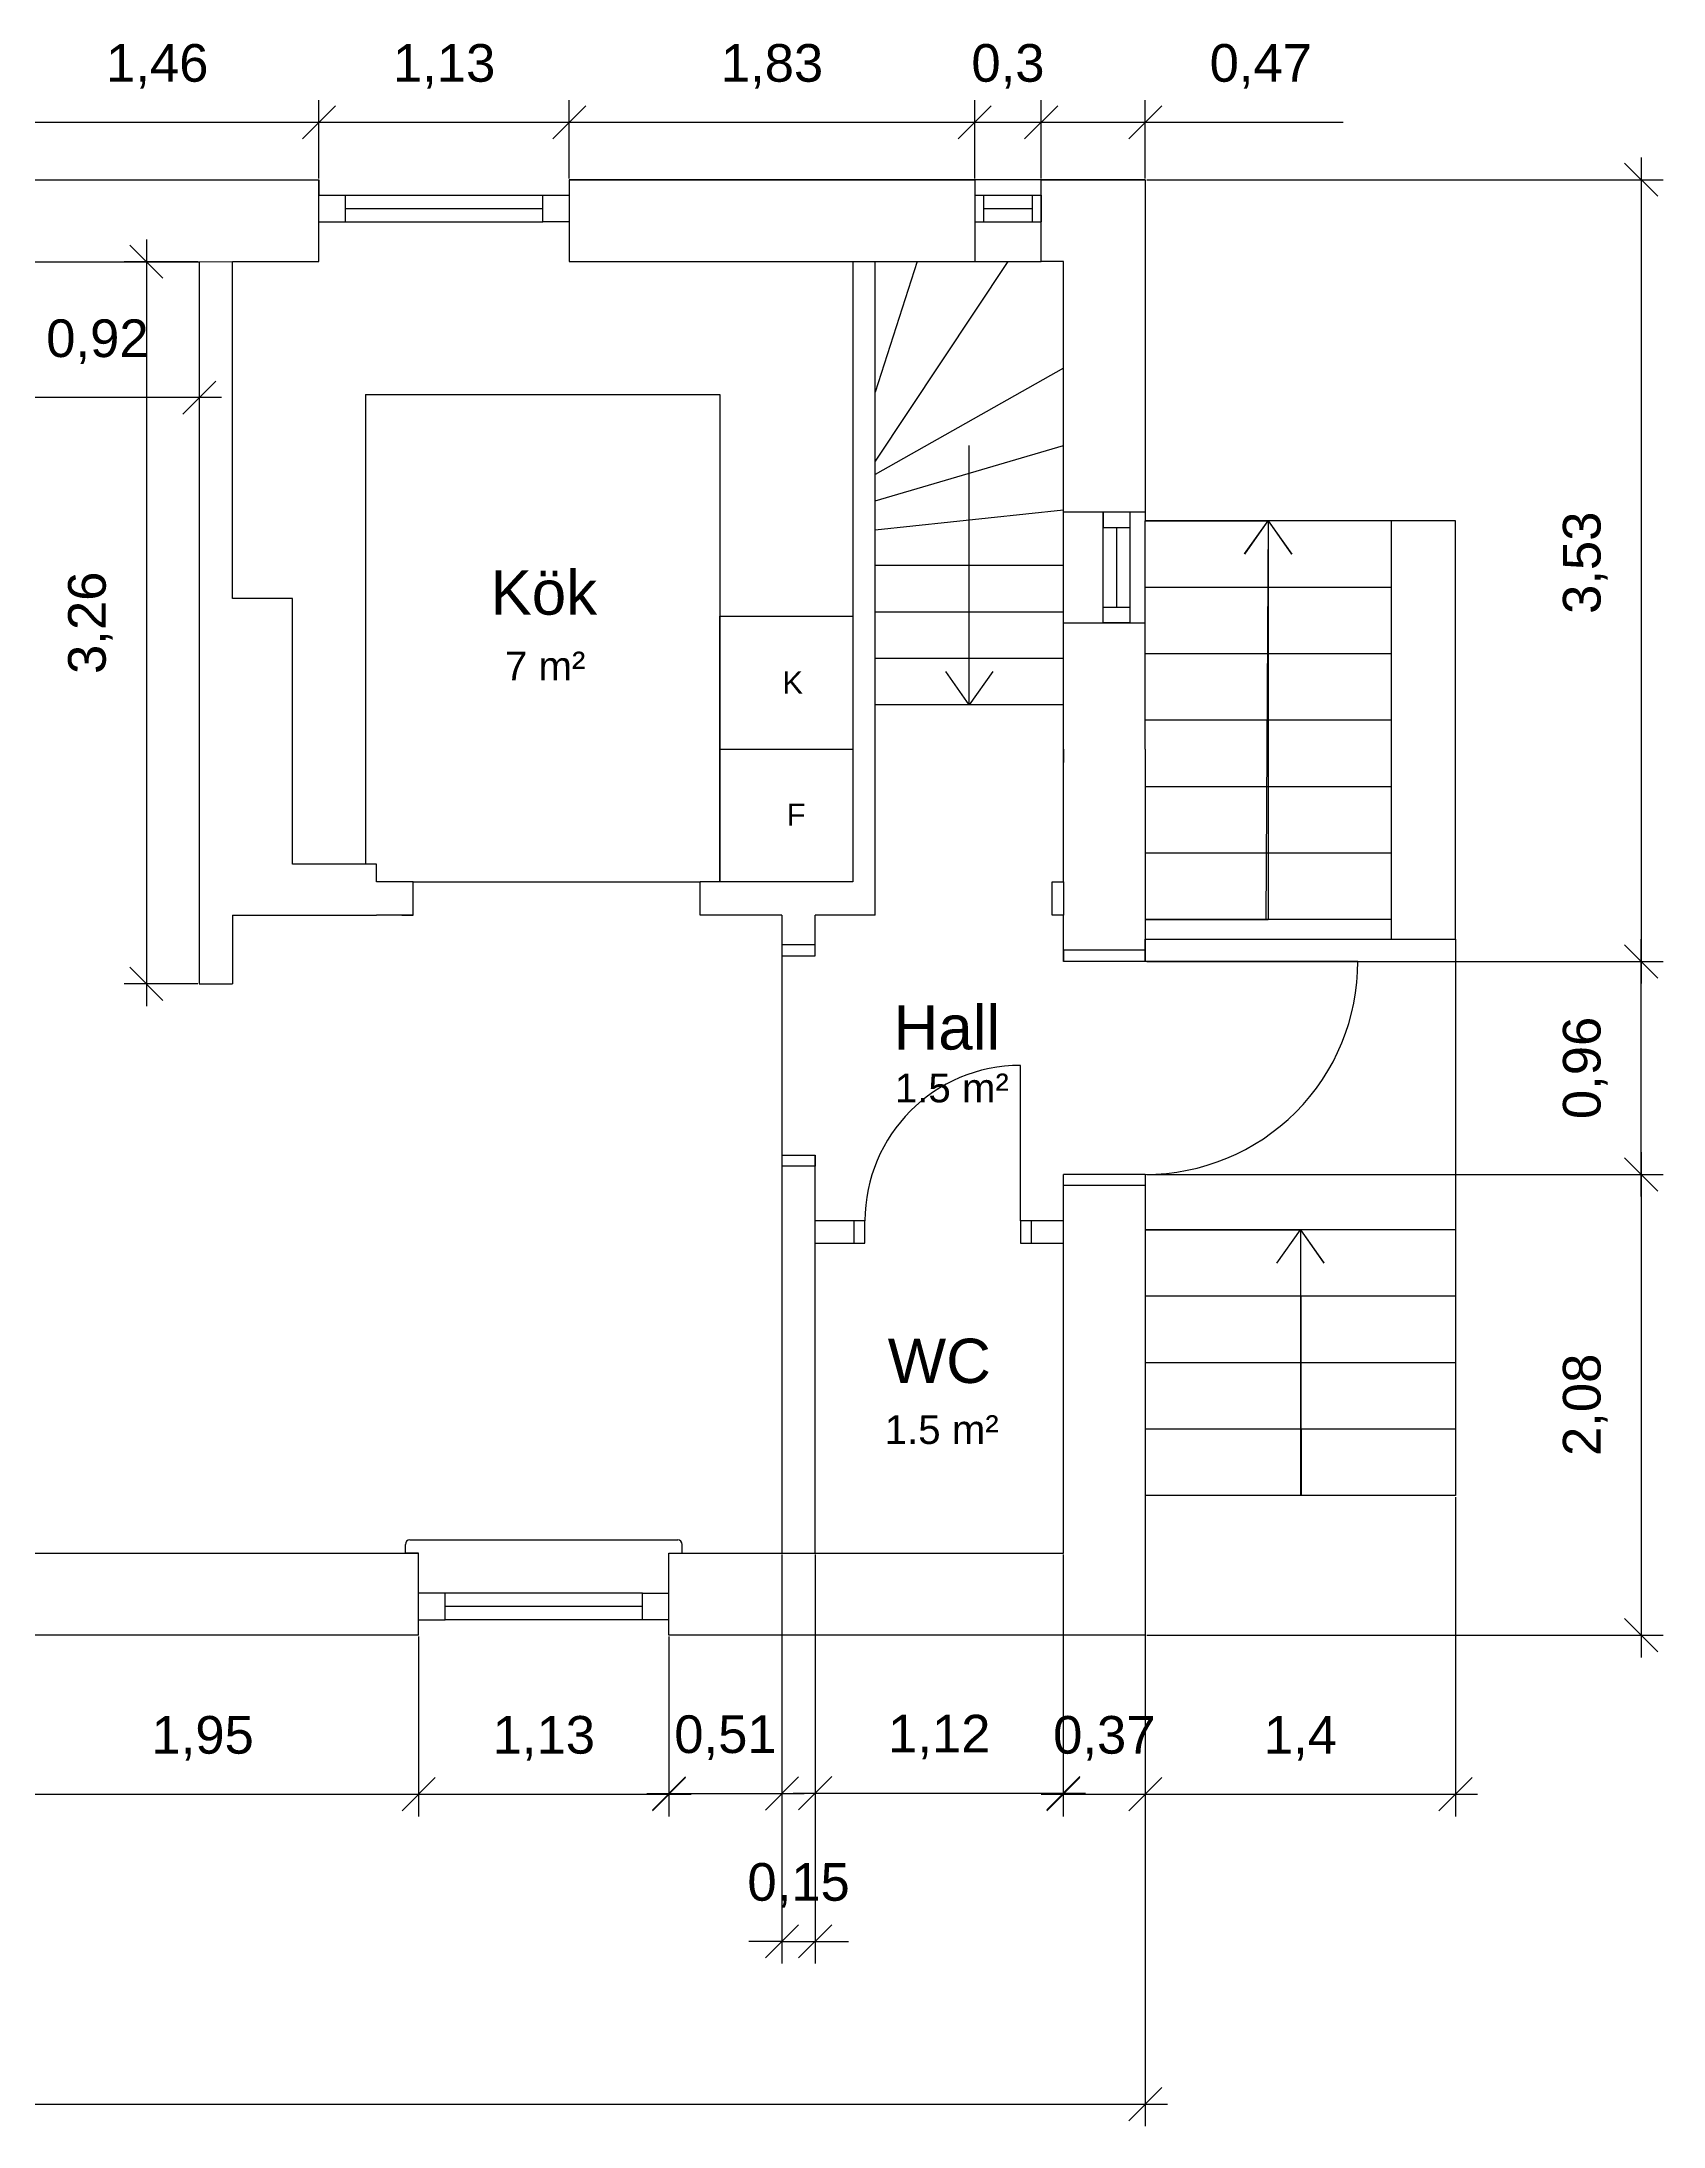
# Model space of a CAD drawing. Header units: millimetres. Extents: x -50011 to 90899, y -58634 to 31880.
# Drawn here: x 83579 to 90899, y 13750 to 23160 of the extents above; entities that cross this region are included whole.
import ezdxf

# ---------------------------------------------------------------- set-up
doc = ezdxf.new("R2010")
doc.units = ezdxf.units.MM
doc.layers.get('0').update_dxf_attribs({"color": 1})
for name, color, linetype in [('Grundritningar', 1, 'Continuous'), ('Mått', 4, 'Continuous'), ('Rumsangivelser', 7, 'Continuous'), ('Rumsavdelare', 3, 'FENCELINE1')]:
    doc.layers.add(name, color=color, linetype=linetype)
doc.styles.get("Standard").update_dxf_attribs({"font": 'Arial.ttf', "height": 170})
doc.linetypes.add('FENCELINE1', pattern='A,6.35,-2.54,[133,ltypeshp.shx,S=2.54,R=0,X=-2.54,Y=0],-2.54,25.4', length=36.83)
doc.dimstyles.new('Egen dimension', dxfattribs={"dimscale": 10, "dimtxt": 2.5, "dimasz": 15, "dimexe": 10, "dimexo": 0.625, "dimgap": 15, "dimtad": 1, "dimlfac": 0.001, "dimtxsty": 'Standard', "dimblk": 'OBLIQUE', "dimblk1": 'OBLIQUE', "dimblk2": 'OBLIQUE', "dimcen": 20, "dimdle": 10, "dimadec": 0, "dimazin": 0, "dimtfac": 1, "dimtmove": 0, "dimatfit": 3, "dimldrblk": 'OPEN90', "dimfxl": 1, "dimarcsym": 0})
doc.dimstyles.new('ISO-25', dxfattribs={"dimscale": 10, "dimtxt": 2.5, "dimasz": 15, "dimexe": 10, "dimexo": 0.625, "dimgap": 15, "dimtad": 1, "dimlfac": 0.001, "dimtxsty": 'Standard', "dimblk": 'OBLIQUE', "dimblk1": 'OBLIQUE', "dimblk2": 'OBLIQUE', "dimcen": 20, "dimdle": 10, "dimadec": 0, "dimazin": 0, "dimtfac": 1, "dimtmove": 0, "dimatfit": 3, "dimldrblk": 'OPEN90', "dimfxl": 1, "dimarcsym": 0})

# ---------------------------------------------------------------- blocks, each defined once
blk = doc.blocks.new('_Oblique')
at = {"color": 0, "linetype": 'ByBlock', "lineweight": -2}
blk.add_line((-0.5, -0.5), (0.5, 0.5), dxfattribs=at)
blk = doc.blocks.new('*D66')
at = {"layer": 'Defpoints', "color": 0, "transparency": 16777216}
for p in [(75280.7, 15967), (88560.7, 15967), (88560.7, 13850.3)]:
    blk.add_point(p, dxfattribs=at)
at = {"layer": 'Mått', "color": 0, "lineweight": -2, "transparency": 16777216}
for p, q in [((75280.7, 15960.7), (75280.7, 13750.3)), ((88560.7, 15960.7), (88560.7, 13750.3)), ((75180.7, 13850.3), (88660.7, 13850.3))]:
    blk.add_line(p, q, dxfattribs=at)
at = {"layer": 'Mått', "color": 0, "lineweight": -2, "transparency": 16777216, "xscale": 150, "yscale": 150, "zscale": 150, "rotation": 180}
blk.add_blockref('_Oblique', (75280.7, 13850.3), dxfattribs=at)
at = {"layer": 'Mått', "color": 0, "lineweight": -2, "transparency": 16777216, "xscale": 150, "yscale": 150, "zscale": 150}
blk.add_blockref('_Oblique', (88560.7, 13850.3), dxfattribs=at)
at = {"layer": 'Mått', "color": 0, "transparency": 16777216, "insert": (81920.7, 14102.7), "char_height": 170, "attachment_point": 5}
blk.add_mtext('13,28', dxfattribs=at)
blk = doc.blocks.new('_Open90')
at = {"color": 0, "linetype": 'ByBlock', "lineweight": -2}
for p, q in [((0, 0), (-1, 0)), ((-0.5, 0.5), (0, 0)), ((0, 0), (-0.5, -0.5))]:
    blk.add_line(p, q, dxfattribs=at)
blk = doc.blocks.new('*D67')
at = {"layer": 'Defpoints', "color": 0, "transparency": 16777216}
for p in [(88560.7, 22537), (88560.7, 19008.5), (90798.9, 19008.5)]:
    blk.add_point(p, dxfattribs=at)
at = {"layer": 'Mått', "color": 0, "lineweight": -2, "transparency": 16777216}
for p, q in [((90798.9, 22637), (90798.9, 18908.5)), ((88567, 22537), (90898.9, 22537)), ((88567, 19008.5), (90898.9, 19008.5))]:
    blk.add_line(p, q, dxfattribs=at)
at = {"layer": 'Mått', "color": 0, "lineweight": -2, "transparency": 16777216, "xscale": 150, "yscale": 150, "zscale": 150}
for p, rotation in [((90798.9, 22537), 90), ((90798.9, 19008.5), 270)]:
    blk.add_blockref('_Oblique', p, dxfattribs=dict(at, rotation=rotation))
at = {"layer": 'Mått', "color": 0, "transparency": 16777216, "insert": (90546.5, 20808), "char_height": 170, "attachment_point": 5, "rotation": 90}
blk.add_mtext('3,53', dxfattribs=at)
blk = doc.blocks.new('*D68')
at = {"layer": 'Defpoints', "color": 0, "transparency": 16777216}
for p in [(88560.7, 18047), (88560.7, 15967), (90798.9, 15967)]:
    blk.add_point(p, dxfattribs=at)
at = {"layer": 'Mått', "color": 0, "lineweight": -2, "transparency": 16777216}
for p, q in [((90798.9, 18147), (90798.9, 15867)), ((88567, 18047), (90898.9, 18047)), ((88567, 15967), (90898.9, 15967))]:
    blk.add_line(p, q, dxfattribs=at)
at = {"layer": 'Mått', "color": 0, "lineweight": -2, "transparency": 16777216, "xscale": 150, "yscale": 150, "zscale": 150}
for p, rotation in [((90798.9, 18047), 90), ((90798.9, 15967), 270)]:
    blk.add_blockref('_Oblique', p, dxfattribs=dict(at, rotation=rotation))
at = {"layer": 'Mått', "color": 0, "transparency": 16777216, "insert": (90546.5, 17007), "char_height": 170, "attachment_point": 5, "rotation": 90}
blk.add_mtext('2,08', dxfattribs=at)
blk = doc.blocks.new('*D71')
at = {"layer": 'Defpoints', "color": 0, "transparency": 16777216}
for p in [(83370.7, 22161.8), (84290.7, 22167), (83370.7, 21553.4)]:
    blk.add_point(p, dxfattribs=at)
at = {"layer": 'Mått', "color": 0, "lineweight": -2, "transparency": 16777216}
for p, q in [((83370.7, 22155.6), (83370.7, 21453.4)), ((84290.7, 22160.7), (84290.7, 21453.4)), ((84390.7, 21553.4), (83270.7, 21553.4))]:
    blk.add_line(p, q, dxfattribs=at)
at = {"layer": 'Mått', "color": 0, "lineweight": -2, "transparency": 16777216, "xscale": 150, "yscale": 150, "zscale": 150, "rotation": 180}
blk.add_blockref('_Oblique', (83370.7, 21553.4), dxfattribs=at)
at = {"layer": 'Mått', "color": 0, "lineweight": -2, "transparency": 16777216, "xscale": 150, "yscale": 150, "zscale": 150}
blk.add_blockref('_Oblique', (84290.7, 21553.4), dxfattribs=at)
at = {"layer": 'Mått', "color": 0, "transparency": 16777216, "insert": (83830.7, 21805.7), "char_height": 170, "attachment_point": 5}
blk.add_mtext('0,92', dxfattribs=at)
blk = doc.blocks.new('*D72')
at = {"layer": 'Defpoints', "color": 0, "transparency": 16777216}
for p in [(84290.7, 22167), (84051.6, 18907), (84290.7, 18907)]:
    blk.add_point(p, dxfattribs=at)
at = {"layer": 'Mått', "color": 0, "lineweight": -2, "transparency": 16777216}
for p, q in [((84051.6, 22267), (84051.6, 18807)), ((84284.5, 22167), (83951.6, 22167)), ((84284.5, 18907), (83951.6, 18907))]:
    blk.add_line(p, q, dxfattribs=at)
at = {"layer": 'Mått', "color": 0, "lineweight": -2, "transparency": 16777216, "xscale": 150, "yscale": 150, "zscale": 150}
for p, rotation in [((84051.6, 22167), 90), ((84051.6, 18907), 270)]:
    blk.add_blockref('_Oblique', p, dxfattribs=dict(at, rotation=rotation))
at = {"layer": 'Mått', "color": 0, "transparency": 16777216, "insert": (83799.2, 20537), "char_height": 170, "attachment_point": 5, "rotation": 90}
blk.add_mtext('3,26', dxfattribs=at)
blk = doc.blocks.new('*D76')
at = {"layer": 'Defpoints', "color": 0, "transparency": 16777216}
for p in [(88560.7, 16597), (89960.7, 16597), (89960.7, 15249.1)]:
    blk.add_point(p, dxfattribs=at)
at = {"layer": 'Mått', "color": 0, "lineweight": -2, "transparency": 16777216}
for p, q in [((88560.7, 16590.7), (88560.7, 15149.1)), ((89960.7, 16590.7), (89960.7, 15149.1)), ((88460.7, 15249.1), (90060.7, 15249.1))]:
    blk.add_line(p, q, dxfattribs=at)
at = {"layer": 'Mått', "color": 0, "lineweight": -2, "transparency": 16777216, "xscale": 150, "yscale": 150, "zscale": 150, "rotation": 180}
blk.add_blockref('_Oblique', (88560.7, 15249.1), dxfattribs=at)
at = {"layer": 'Mått', "color": 0, "lineweight": -2, "transparency": 16777216, "xscale": 150, "yscale": 150, "zscale": 150}
blk.add_blockref('_Oblique', (89960.7, 15249.1), dxfattribs=at)
at = {"layer": 'Mått', "color": 0, "transparency": 16777216, "insert": (89260.7, 15501.5), "char_height": 170, "attachment_point": 5}
blk.add_mtext('1,4', dxfattribs=at)
blk = doc.blocks.new('*D62')
at = {"layer": 'Defpoints', "color": 0, "transparency": 16777216}
for p in [(89960.7, 19008.5), (90798.9, 19008.5), (89960.7, 18047)]:
    blk.add_point(p, dxfattribs=at)
at = {"layer": 'Mått', "color": 0, "lineweight": -2, "transparency": 16777216}
for p, q in [((90798.9, 17947), (90798.9, 19108.5)), ((89967, 19008.5), (90898.9, 19008.5)), ((89967, 18047), (90898.9, 18047))]:
    blk.add_line(p, q, dxfattribs=at)
at = {"layer": 'Mått', "color": 0, "lineweight": -2, "transparency": 16777216, "xscale": 150, "yscale": 150, "zscale": 150}
for p, rotation in [((90798.9, 19008.5), 90), ((90798.9, 18047), 270)]:
    blk.add_blockref('_Oblique', p, dxfattribs=dict(at, rotation=rotation))
at = {"layer": 'Mått', "color": 0, "transparency": 16777216, "insert": (90546.5, 18527.7), "char_height": 170, "attachment_point": 5, "rotation": 90}
blk.add_mtext('0,96', dxfattribs=at)
blk = doc.blocks.new('*D98')
at = {"layer": 'Defpoints', "color": 0, "transparency": 16777216}
for p in [(83330.7, 15967), (85280.7, 15967), (85280.7, 15249.1)]:
    blk.add_point(p, dxfattribs=at)
at = {"layer": 'Mått', "color": 0, "lineweight": -2, "transparency": 16777216}
for p, q in [((83330.7, 15960.7), (83330.7, 15149.1)), ((85280.7, 15960.7), (85280.7, 15149.1)), ((83230.7, 15249.1), (85380.7, 15249.1))]:
    blk.add_line(p, q, dxfattribs=at)
at = {"layer": 'Mått', "color": 0, "lineweight": -2, "transparency": 16777216, "xscale": 150, "yscale": 150, "zscale": 150, "rotation": 180}
blk.add_blockref('_Oblique', (83330.7, 15249.1), dxfattribs=at)
at = {"layer": 'Mått', "color": 0, "lineweight": -2, "transparency": 16777216, "xscale": 150, "yscale": 150, "zscale": 150}
blk.add_blockref('_Oblique', (85280.7, 15249.1), dxfattribs=at)
at = {"layer": 'Mått', "color": 0, "transparency": 16777216, "insert": (84305.7, 15501.5), "char_height": 170, "attachment_point": 5}
blk.add_mtext('1,95', dxfattribs=at)
blk = doc.blocks.new('*D99')
at = {"layer": 'Defpoints', "color": 0, "transparency": 16777216}
for p in [(85280.7, 15967), (86410.7, 15967), (86410.7, 15249.3)]:
    blk.add_point(p, dxfattribs=at)
at = {"layer": 'Mått', "color": 0, "lineweight": -2, "transparency": 16777216}
for p, q in [((85280.7, 15960.7), (85280.7, 15149.3)), ((86410.7, 15960.7), (86410.7, 15149.3)), ((85180.7, 15249.3), (86510.7, 15249.3))]:
    blk.add_line(p, q, dxfattribs=at)
at = {"layer": 'Mått', "color": 0, "lineweight": -2, "transparency": 16777216, "xscale": 150, "yscale": 150, "zscale": 150, "rotation": 180}
blk.add_blockref('_Oblique', (85280.7, 15249.3), dxfattribs=at)
at = {"layer": 'Mått', "color": 0, "lineweight": -2, "transparency": 16777216, "xscale": 150, "yscale": 150, "zscale": 150}
blk.add_blockref('_Oblique', (86410.7, 15249.3), dxfattribs=at)
at = {"layer": 'Mått', "color": 0, "transparency": 16777216, "insert": (85845.7, 15501.6), "char_height": 170, "attachment_point": 5}
blk.add_mtext('1,13', dxfattribs=at)
blk = doc.blocks.new('*D100')
at = {"layer": 'Defpoints', "color": 0, "transparency": 16777216}
for p in [(86920.7, 16337), (86410.7, 15967), (86920.7, 15252.1)]:
    blk.add_point(p, dxfattribs=at)
at = {"layer": 'Mått', "color": 0, "lineweight": -2, "transparency": 16777216}
for p, q in [((86920.7, 16330.7), (86920.7, 15152.1)), ((86410.7, 15960.7), (86410.7, 15152.1)), ((86310.7, 15252.1), (87020.7, 15252.1))]:
    blk.add_line(p, q, dxfattribs=at)
at = {"layer": 'Mått', "color": 0, "lineweight": -2, "transparency": 16777216, "xscale": 150, "yscale": 150, "zscale": 150, "rotation": 180}
blk.add_blockref('_Oblique', (86410.7, 15252.1), dxfattribs=at)
at = {"layer": 'Mått', "color": 0, "lineweight": -2, "transparency": 16777216, "xscale": 150, "yscale": 150, "zscale": 150}
blk.add_blockref('_Oblique', (86920.7, 15252.1), dxfattribs=at)
at = {"layer": 'Mått', "color": 0, "transparency": 16777216, "insert": (86665.7, 15504.5), "char_height": 170, "attachment_point": 5}
blk.add_mtext('0,51', dxfattribs=at)
blk = doc.blocks.new('*D103')
at = {"layer": 'Defpoints', "color": 0, "transparency": 16777216}
for p in [(86920.7, 16337), (87070.7, 16337), (87070.7, 14585.2)]:
    blk.add_point(p, dxfattribs=at)
at = {"layer": 'Mått', "color": 0, "lineweight": -2, "transparency": 16777216}
for p, q in [((86920.7, 16330.7), (86920.7, 14485.2)), ((87070.7, 16330.7), (87070.7, 14485.2)), ((86920.7, 14585.2), (86770.7, 14585.2)), ((86920.7, 14585.2), (87070.7, 14585.2)), ((87070.7, 14585.2), (87220.7, 14585.2))]:
    blk.add_line(p, q, dxfattribs=at)
at = {"layer": 'Mått', "color": 0, "lineweight": -2, "transparency": 16777216, "xscale": 150, "yscale": 150, "zscale": 150}
blk.add_blockref('_Oblique', (86920.7, 14585.2), dxfattribs=at)
at = {"layer": 'Mått', "color": 0, "lineweight": -2, "transparency": 16777216, "xscale": 150, "yscale": 150, "zscale": 150, "rotation": 180}
blk.add_blockref('_Oblique', (87070.7, 14585.2), dxfattribs=at)
at = {"layer": 'Mått', "color": 0, "transparency": 16777216, "insert": (86995.7, 14837.6), "char_height": 170, "attachment_point": 5}
blk.add_mtext('0,15', dxfattribs=at)
blk = doc.blocks.new('*D104')
at = {"layer": 'Defpoints', "color": 0, "transparency": 16777216}
for p in [(87070.7, 16337), (88190.7, 16337), (88190.7, 15254.5)]:
    blk.add_point(p, dxfattribs=at)
at = {"layer": 'Mått', "color": 0, "lineweight": -2, "transparency": 16777216}
for p, q in [((87070.7, 16330.7), (87070.7, 15154.5)), ((88190.7, 16330.7), (88190.7, 15154.5)), ((86970.7, 15254.5), (88290.7, 15254.5))]:
    blk.add_line(p, q, dxfattribs=at)
at = {"layer": 'Mått', "color": 0, "lineweight": -2, "transparency": 16777216, "xscale": 150, "yscale": 150, "zscale": 150, "rotation": 180}
blk.add_blockref('_Oblique', (87070.7, 15254.5), dxfattribs=at)
at = {"layer": 'Mått', "color": 0, "lineweight": -2, "transparency": 16777216, "xscale": 150, "yscale": 150, "zscale": 150}
blk.add_blockref('_Oblique', (88190.7, 15254.5), dxfattribs=at)
at = {"layer": 'Mått', "color": 0, "transparency": 16777216, "insert": (87630.7, 15506.9), "char_height": 170, "attachment_point": 5}
blk.add_mtext('1,12', dxfattribs=at)
blk = doc.blocks.new('*D105')
at = {"layer": 'Defpoints', "color": 0, "transparency": 16777216}
for p in [(88190.7, 15967), (88560.7, 15967), (88560.7, 15249.1)]:
    blk.add_point(p, dxfattribs=at)
at = {"layer": 'Mått', "color": 0, "lineweight": -2, "transparency": 16777216}
for p, q in [((88190.7, 15960.7), (88190.7, 15149.1)), ((88560.7, 15960.7), (88560.7, 15149.1)), ((88090.7, 15249.1), (88660.7, 15249.1))]:
    blk.add_line(p, q, dxfattribs=at)
at = {"layer": 'Mått', "color": 0, "lineweight": -2, "transparency": 16777216, "xscale": 150, "yscale": 150, "zscale": 150, "rotation": 180}
blk.add_blockref('_Oblique', (88190.7, 15249.1), dxfattribs=at)
at = {"layer": 'Mått', "color": 0, "lineweight": -2, "transparency": 16777216, "xscale": 150, "yscale": 150, "zscale": 150}
blk.add_blockref('_Oblique', (88560.7, 15249.1), dxfattribs=at)
at = {"layer": 'Mått', "color": 0, "transparency": 16777216, "insert": (88375.7, 15501.5), "char_height": 170, "attachment_point": 5}
blk.add_mtext('0,37', dxfattribs=at)
blk = doc.blocks.new('*D114')
at = {"layer": 'Defpoints', "color": 0, "transparency": 16777216}
for p in [(84830.7, 22796.1), (83370.7, 22537), (84830.7, 22537)]:
    blk.add_point(p, dxfattribs=at)
at = {"layer": 'Mått', "color": 0, "lineweight": -2, "transparency": 16777216}
for p, q in [((83370.7, 22543.2), (83370.7, 22896.1)), ((84830.7, 22543.2), (84830.7, 22896.1)), ((83270.7, 22796.1), (84930.7, 22796.1))]:
    blk.add_line(p, q, dxfattribs=at)
at = {"layer": 'Mått', "color": 0, "lineweight": -2, "transparency": 16777216, "xscale": 150, "yscale": 150, "zscale": 150, "rotation": 180}
blk.add_blockref('_Oblique', (83370.7, 22796.1), dxfattribs=at)
at = {"layer": 'Mått', "color": 0, "lineweight": -2, "transparency": 16777216, "xscale": 150, "yscale": 150, "zscale": 150}
blk.add_blockref('_Oblique', (84830.7, 22796.1), dxfattribs=at)
at = {"layer": 'Mått', "color": 0, "transparency": 16777216, "insert": (84100.7, 23048.4), "char_height": 170, "attachment_point": 5}
blk.add_mtext('1,46', dxfattribs=at)
blk = doc.blocks.new('*D115')
at = {"layer": 'Defpoints', "color": 0, "transparency": 16777216}
for p in [(85960.7, 22796.1), (84830.7, 22537), (85960.7, 22537)]:
    blk.add_point(p, dxfattribs=at)
at = {"layer": 'Mått', "color": 0, "lineweight": -2, "transparency": 16777216}
for p, q in [((84830.7, 22543.2), (84830.7, 22896.1)), ((85960.7, 22543.2), (85960.7, 22896.1)), ((84730.7, 22796.1), (86060.7, 22796.1))]:
    blk.add_line(p, q, dxfattribs=at)
at = {"layer": 'Mått', "color": 0, "lineweight": -2, "transparency": 16777216, "xscale": 150, "yscale": 150, "zscale": 150, "rotation": 180}
blk.add_blockref('_Oblique', (84830.7, 22796.1), dxfattribs=at)
at = {"layer": 'Mått', "color": 0, "lineweight": -2, "transparency": 16777216, "xscale": 150, "yscale": 150, "zscale": 150}
blk.add_blockref('_Oblique', (85960.7, 22796.1), dxfattribs=at)
at = {"layer": 'Mått', "color": 0, "transparency": 16777216, "insert": (85395.7, 23048.4), "char_height": 170, "attachment_point": 5}
blk.add_mtext('1,13', dxfattribs=at)
blk = doc.blocks.new('*D116')
at = {"layer": 'Defpoints', "color": 0, "transparency": 16777216}
for p in [(87790.7, 22796.1), (85960.7, 22537), (87790.7, 22537)]:
    blk.add_point(p, dxfattribs=at)
at = {"layer": 'Mått', "color": 0, "lineweight": -2, "transparency": 16777216}
for p, q in [((85960.7, 22543.2), (85960.7, 22896.1)), ((87790.7, 22543.2), (87790.7, 22896.1)), ((85860.7, 22796.1), (87890.7, 22796.1))]:
    blk.add_line(p, q, dxfattribs=at)
at = {"layer": 'Mått', "color": 0, "lineweight": -2, "transparency": 16777216, "xscale": 150, "yscale": 150, "zscale": 150, "rotation": 180}
blk.add_blockref('_Oblique', (85960.7, 22796.1), dxfattribs=at)
at = {"layer": 'Mått', "color": 0, "lineweight": -2, "transparency": 16777216, "xscale": 150, "yscale": 150, "zscale": 150}
blk.add_blockref('_Oblique', (87790.7, 22796.1), dxfattribs=at)
at = {"layer": 'Mått', "color": 0, "transparency": 16777216, "insert": (86875.7, 23048.4), "char_height": 170, "attachment_point": 5}
blk.add_mtext('1,83', dxfattribs=at)
blk = doc.blocks.new('*D117')
at = {"layer": 'Defpoints', "color": 0, "transparency": 16777216}
for p in [(88090.7, 22796.1), (87790.7, 22537), (88090.7, 22537)]:
    blk.add_point(p, dxfattribs=at)
at = {"layer": 'Mått', "color": 0, "lineweight": -2, "transparency": 16777216}
for p, q in [((87790.7, 22543.2), (87790.7, 22896.1)), ((88090.7, 22543.2), (88090.7, 22896.1)), ((87690.7, 22796.1), (88190.7, 22796.1))]:
    blk.add_line(p, q, dxfattribs=at)
at = {"layer": 'Mått', "color": 0, "lineweight": -2, "transparency": 16777216, "xscale": 150, "yscale": 150, "zscale": 150, "rotation": 180}
blk.add_blockref('_Oblique', (87790.7, 22796.1), dxfattribs=at)
at = {"layer": 'Mått', "color": 0, "lineweight": -2, "transparency": 16777216, "xscale": 150, "yscale": 150, "zscale": 150}
blk.add_blockref('_Oblique', (88090.7, 22796.1), dxfattribs=at)
at = {"layer": 'Mått', "color": 0, "transparency": 16777216, "insert": (87940.7, 23048.4), "char_height": 170, "attachment_point": 5}
blk.add_mtext('0,3', dxfattribs=at)
blk = doc.blocks.new('*D118')
at = {"layer": 'Defpoints', "color": 0, "transparency": 16777216}
for p in [(88560.7, 22796.1), (88090.7, 22537), (88560.7, 22537)]:
    blk.add_point(p, dxfattribs=at)
at = {"layer": 'Mått', "color": 0, "lineweight": -2, "transparency": 16777216}
for p, q in [((88090.7, 22543.2), (88090.7, 22896.1)), ((88560.7, 22543.2), (88560.7, 22896.1)), ((87990.7, 22796.1), (88560.7, 22796.1)), ((88560.7, 22796.1), (89453.7, 22796.1))]:
    blk.add_line(p, q, dxfattribs=at)
at = {"layer": 'Mått', "color": 0, "lineweight": -2, "transparency": 16777216, "xscale": 150, "yscale": 150, "zscale": 150, "rotation": 180}
blk.add_blockref('_Oblique', (88090.7, 22796.1), dxfattribs=at)
at = {"layer": 'Mått', "color": 0, "lineweight": -2, "transparency": 16777216, "xscale": 150, "yscale": 150, "zscale": 150}
blk.add_blockref('_Oblique', (88560.7, 22796.1), dxfattribs=at)
at = {"layer": 'Mått', "color": 0, "transparency": 16777216, "insert": (89082.2, 23048.4), "char_height": 170, "attachment_point": 5}
blk.add_mtext('0,47', dxfattribs=at)

msp = doc.modelspace()

# ---------------------------------------------------------------- linework, layer by layer
at = {"layer": 'Grundritningar'}
for p, q in [((83370.736, 22536.968), (84830.736, 22536.968)), ((84830.736, 22167.804), (84830.736, 22536.968)), ((84830.736, 22536.968), (84830.736, 22466.968)), ((88560.736, 22536.968), (85960.736, 22536.968)), ((85960.736, 22536.968), (85960.736, 22167.804)), ((87790.736, 22536.968), (87790.736, 22167.804)), ((87790.736, 22536.968), (87790.736, 22466.968)), ((88090.736, 22167.804), (88090.736, 22536.968)), ((84830.736, 22466.968), (85960.736, 22466.968)), ((84950.736, 22406.968), (84950.736, 22466.968)), ((84950.736, 22346.968), (84950.736, 22406.968)), ((84950.736, 22406.968), (85840.736, 22406.968)), ((85840.736, 22346.968), (85840.736, 22466.968)), ((87790.736, 22466.968), (88090.736, 22466.968)), ((87790.736, 22466.968), (87790.736, 22346.968)), ((87790.736, 22466.968), (87790.736, 22406.968)), ((87830.736, 22466.968), (87830.736, 22346.968)), ((87830.736, 22406.968), (88050.736, 22406.968)), ((88050.736, 22466.968), (88050.736, 22346.968)), ((88090.736, 22466.968), (88090.736, 22346.968)), ((84830.736, 22346.968), (84950.736, 22346.968)), ((84950.736, 22346.968), (85840.736, 22346.968)), ((85960.736, 22346.968), (85840.736, 22346.968)), ((87790.736, 22346.968), (88090.736, 22346.968)), ((83370.736, 22166.968), (84290.736, 22166.968)), ((84290.736, 22166.968), (84440.736, 22167.804)), ((84290.736, 22166.968), (84290.736, 18906.968)), ((84440.736, 20646.968), (84440.736, 22167.804)), ((84440.736, 22167.804), (84830.736, 22167.804)), ((85960.736, 22167.804), (87790.736, 22167.804)), ((87240.736, 22167.804), (87240.736, 19366.968)), ((87340.736, 19366.968), (87340.736, 22167.804)), ((87940.736, 22167.804), (87340.736, 21266.968)), ((87530.736, 22167.804), (87340.736, 21577.601)), ((87790.736, 22167.804), (88090.736, 22167.804)), ((88190.736, 22167.804), (88090.736, 22167.804)), ((88190.736, 19966.968), (88190.736, 22167.804)), ((88190.736, 21686.968), (87340.736, 21206.968)), ((85040.736, 21567.804), (85040.736, 19446.968)), ((85040.736, 21567.804), (86640.736, 21567.804)), ((86640.736, 21567.804), (86640.736, 19366.968)), ((87340.736, 21086.968), (88190.736, 21336.968)), ((87340.736, 20956.968), (88190.736, 21046.968)), ((88560.736, 21036.968), (88190.736, 21036.968)), ((88370.736, 20536.968), (88370.736, 21036.968)), ((88370.736, 21036.968), (88370.736, 20966.968)), ((88490.736, 21036.968), (88430.736, 21036.968)), ((88560.736, 21036.968), (88490.736, 21036.968)), ((88490.736, 21036.968), (88490.736, 20536.968)), ((89670.736, 20996.968), (88560.736, 20996.968)), ((88560.736, 19966.968), (88560.736, 20996.968)), ((88560.736, 20996.968), (89115.736, 20996.968)), ((89960.736, 20996.968), (89670.736, 20996.968)), ((89670.736, 20996.968), (89670.736, 19108.522)), ((89670.736, 20996.968), (89670.736, 20696.968)), ((89960.736, 19108.522), (89960.736, 20996.968)), ((88370.736, 20966.968), (88490.736, 20966.968)), ((88430.736, 20966.968), (88430.736, 20606.968)), ((87340.736, 20796.968), (88190.736, 20796.968)), ((84710.736, 20646.968), (84440.736, 20646.968)), ((84710.736, 19446.968), (84710.736, 20646.968)), ((89670.736, 20696.968), (88560.736, 20696.968)), ((89670.736, 20696.968), (89670.736, 20396.968)), ((86640.736, 20566.968), (87240.736, 20566.968)), ((87340.736, 20586.968), (88190.736, 20586.968)), ((88190.736, 20536.968), (88560.736, 20536.968)), ((88370.736, 20536.968), (88370.736, 20606.968)), ((88370.736, 20606.968), (88490.736, 20606.968)), ((88490.736, 20536.968), (88370.736, 20536.968)), ((87340.736, 20376.968), (88190.736, 20376.968)), ((89670.736, 20396.968), (88560.736, 20396.968)), ((89670.736, 20396.968), (89670.736, 20096.968)), ((88190.736, 20166.968), (87340.736, 20166.968)), ((89670.736, 20096.968), (88560.736, 20096.968)), ((89670.736, 20096.968), (89670.736, 19796.968)), ((86640.736, 19966.968), (87240.736, 19966.968)), ((88190.736, 19366.968), (88190.736, 19966.968)), ((88190.736, 19366.968), (88190.736, 19966.968)), ((88190.736, 19966.968), (88190.736, 19906.968)), ((89670.736, 19796.968), (88560.736, 19796.968)), ((89670.736, 19796.968), (89670.736, 19496.968)), ((89670.736, 19496.968), (88560.736, 19496.968)), ((89670.736, 19496.968), (89670.736, 19196.968)), ((85090.736, 19446.968), (84710.736, 19446.968)), ((85090.736, 19366.968), (85090.736, 19446.968)), ((85255.462, 19366.968), (85090.736, 19366.968)), ((85255.462, 19366.968), (85205.462, 19366.968)), ((85255.462, 19216.968), (85255.462, 19366.968)), ((87240.736, 19366.968), (86550.736, 19366.968)), ((86550.736, 19216.968), (86550.736, 19366.968)), ((87340.736, 19216.968), (87340.736, 19366.968)), ((88140.736, 19216.968), (88140.736, 19366.968)), ((88140.736, 19366.968), (88190.736, 19366.968)), ((88190.736, 19366.968), (88190.736, 19216.968)), ((84440.736, 19216.968), (84440.736, 18906.968)), ((84440.736, 19216.968), (85090.736, 19216.968)), ((85255.462, 19216.968), (85090.736, 19216.968)), ((85205.462, 19216.968), (85255.462, 19216.968)), ((86920.736, 19216.968), (86550.736, 19216.968)), ((86920.736, 19216.968), (86920.736, 19033.993)), ((87070.736, 19033.993), (87070.736, 19216.968)), ((87340.736, 19216.968), (87070.736, 19216.968)), ((88190.736, 19216.968), (88140.736, 19216.968)), ((88190.736, 19008.522), (88190.736, 19216.968)), ((89670.736, 19196.968), (88560.736, 19196.968)), ((88560.736, 19196.968), (89115.736, 19196.968)), ((88560.736, 19008.522), (88560.736, 19108.522)), ((88560.736, 19108.522), (89960.736, 19108.522)), ((89960.736, 19108.522), (89960.736, 17796.968)), ((87070.736, 19083.993), (86920.736, 19083.993)), ((86920.736, 19083.993), (86920.736, 19033.993)), ((86920.736, 19033.993), (87070.736, 19033.993)), ((87070.736, 19033.993), (87070.736, 19083.993)), ((88560.736, 19058.522), (88190.736, 19058.522)), ((88190.736, 19058.522), (88190.736, 19008.522)), ((88560.736, 19008.522), (88190.736, 19008.522)), ((88560.736, 19008.522), (88560.736, 19058.522)), ((89520.019, 19008.522), (88560.736, 19008.522)), ((84290.736, 18906.968), (84440.736, 18906.968)), ((87997.023, 17836.968), (87997.023, 18538.968)), ((86920.736, 18133.993), (86920.736, 16336.968)), ((86920.736, 18133.993), (87070.736, 18133.993)), ((87070.736, 18083.993), (86920.736, 18083.993)), ((87070.736, 16336.968), (87070.736, 18133.993)), ((87070.736, 18133.993), (87070.736, 18083.993)), ((88190.736, 16336.968), (88190.736, 18046.968)), ((88560.736, 18046.968), (88190.736, 18046.968)), ((88190.736, 17996.968), (88190.736, 18046.968)), ((88560.736, 17996.968), (88190.736, 17996.968)), ((88560.736, 18046.968), (88560.736, 17996.968)), ((87295.023, 17836.968), (87070.736, 17836.968)), ((87295.023, 17836.968), (87245.023, 17836.968)), ((87245.023, 17836.968), (87245.023, 17736.968)), ((87295.023, 17736.968), (87295.023, 17836.968)), ((88190.736, 17836.968), (87997.023, 17836.968)), ((87997.023, 17836.968), (87997.023, 17736.968)), ((88047.023, 17736.968), (88047.023, 17836.968)), ((89960.736, 17796.968), (88560.736, 17796.968)), ((88560.736, 17796.968), (89260.736, 17796.968)), ((89960.736, 17796.968), (89960.736, 17496.968)), ((87070.736, 17736.968), (87295.023, 17736.968)), ((87245.023, 17736.968), (87295.023, 17736.968)), ((87997.023, 17736.968), (88190.736, 17736.968)), ((87997.023, 17736.968), (88047.023, 17736.968)), ((89960.736, 17496.968), (88560.736, 17496.968)), ((89960.736, 17496.968), (89960.736, 17196.968)), ((89960.736, 17196.968), (88560.736, 17196.968)), ((89960.736, 17196.968), (89960.736, 16896.968)), ((89960.736, 16896.968), (88560.736, 16896.968)), ((89960.736, 16896.968), (89960.736, 16596.968)), ((89960.736, 16596.968), (88560.736, 16596.968)), ((85220.736, 16336.968), (85220.736, 16376.968)), ((85240.736, 16396.968), (86450.736, 16396.968)), ((86470.736, 16336.968), (86470.736, 16376.968)), ((83330.736, 16336.968), (85280.736, 16336.968)), ((85280.736, 16336.968), (85220.736, 16336.968)), ((85280.736, 15966.968), (85280.736, 16336.968)), ((86410.736, 16336.968), (86920.736, 16336.968)), ((86410.736, 15966.968), (86410.736, 16336.968)), ((86410.736, 16336.968), (86470.736, 16336.968)), ((86920.736, 16336.968), (87070.736, 16336.968)), ((87070.736, 16336.968), (88190.736, 16336.968)), ((85400.736, 16156.968), (85280.736, 16156.968)), ((85400.736, 16036.968), (85400.736, 16156.968)), ((86290.736, 16156.968), (85400.736, 16156.968)), ((86290.736, 16096.968), (85400.736, 16096.968)), ((86290.736, 16036.968), (86290.736, 16156.968)), ((86290.736, 16156.968), (86410.736, 16156.968)), ((85280.736, 15966.968), (85280.736, 16036.968)), ((85280.736, 16036.968), (85400.736, 16036.968)), ((86290.736, 16036.968), (85400.736, 16036.968)), ((86410.736, 16036.968), (86290.736, 16036.968))]:
    msp.add_line(p, q, dxfattribs=at)
for points in [[(85960.736, 22536.968), (87790.736, 22536.968)], [(88090.736, 22536.968), (88560.736, 22536.968), (88560.736, 20996.968)], [(88560.736, 19966.968), (88560.736, 19008.522)], [(88560.736, 18046.968), (88560.736, 15966.968), (86410.736, 15966.968)], [(85280.736, 15966.968), (83330.736, 15966.968)]]:
    msp.add_lwpolyline(points, dxfattribs=at)
for centre, radius, start, end in [((88561.533, 19005.458), 958.491, 269.95234, 0.1831397), ((87997.023, 17836.968), 702, 90, 180), ((85240.736, 16376.968), 20, 90, 180), ((86450.736, 16376.968), 20, 0, 90)]:
    msp.add_arc(centre, radius, start, end, dxfattribs=at)
at = {"layer": 'Mått'}
for p, q in [((86640.736, 19966.968), (86640.736, 20566.968)), ((86640.736, 19366.968), (86640.736, 19966.968))]:
    msp.add_line(p, q, dxfattribs=at)
at = {"layer": 'Rumsavdelare', "ltscale": 5}
for p, q in [((85255.462, 19366.968), (86550.736, 19366.968)), ((86920.736, 19033.993), (86920.736, 18133.993))]:
    msp.add_line(p, q, dxfattribs=at)

# ---------------------------------------------------------------- texts
at = {"layer": 'Grundritningar', "char_height": 100, "attachment_point": 1}
for s, insert in [('K', (86922.205, 20317.156)), ('F', (86941.75, 19721.23))]:
    msp.add_mtext_dynamic_manual_height_columns(s, width=30.21587, gutter_width=125, heights=[0], dxfattribs=dict(at, insert=insert))
at = {"layer": 'Rumsangivelser'}
for s, height, p in [('Kök', 200, (85604.887, 20573.661)), ('7 m²', 130, (85670.149, 20276.919)), ('Hall', 200, (87424.441, 18610.547)), ('1.5 m²', 130, (87430.088, 18372.439)), ('WC', 200, (87398.137, 17105.541)), ('1.5 m²', 130, (87384.278, 16830.238))]:
    msp.add_text(s, height=height, dxfattribs=at).set_placement(p)

# ---------------------------------------------------------------- dimensions: what is measured, and where the dimension line sits
at = {"layer": 'Mått'}
for base, p1, p2, dimstyle, picture, middle in [((84830.736, 22796.052), (83370.736, 22536.968), (84830.736, 22536.968), 'Egen dimension', '*D114', (84100.736, 23048.446)), ((85960.736, 22796.052), (84830.736, 22536.968), (85960.736, 22536.968), 'Egen dimension', '*D115', (85395.736, 23048.446)), ((87790.736, 22796.052), (85960.736, 22536.968), (87790.736, 22536.968), 'Egen dimension', '*D116', (86875.736, 23048.446)), ((83370.736, 21553.351), (84290.736, 22166.968), (83370.736, 22161.837), 'ISO-25', '*D71', (83830.736, 21805.745)), ((88190.736, 15254.456), (87070.736, 16336.968), (88190.736, 16336.968), 'ISO-25', '*D104', (87630.736, 15506.851)), ((85280.736, 15249.123), (83330.736, 15966.968), (85280.736, 15966.968), 'ISO-25', '*D98', (84305.736, 15501.518)), ((86410.736, 15249.251), (85280.736, 15966.968), (86410.736, 15966.968), 'ISO-25', '*D99', (85845.736, 15501.645))]:
    dim = msp.add_linear_dim(base=base, p1=p1, p2=p2, dimstyle=dimstyle, dxfattribs=at)
    dim.commit()
    dim.dimension.update_dxf_attribs({"geometry": picture, "text_midpoint": middle})
for base, p1, p2, dimstyle, picture, middle in [((88090.736, 22796.052), (87790.736, 22536.968), (88090.736, 22536.968), 'Egen dimension', '*D117', (87940.736, 22796.052)), ((88560.736, 22796.052), (88090.736, 22536.968), (88560.736, 22536.968), 'Egen dimension', '*D118', (89082.223, 22796.052)), ((89960.736, 15249.131), (88560.736, 16596.968), (89960.736, 16596.968), 'ISO-25', '*D76', (89260.736, 15249.131)), ((86920.736, 15252.145), (86410.736, 15966.968), (86920.736, 16336.968), 'ISO-25', '*D100', (86665.736, 15252.145)), ((87070.736, 14585.181), (86920.736, 16336.968), (87070.736, 16336.968), 'ISO-25', '*D103', (86995.736, 14585.181)), ((88560.736, 13850.263), (75280.736, 15966.968), (88560.736, 15966.968), 'ISO-25', '*D66', (81920.736, 13850.263)), ((88560.736, 15249.131), (88190.736, 15966.968), (88560.736, 15966.968), 'ISO-25', '*D105', (88375.736, 15249.131))]:
    dim = msp.add_linear_dim(base=base, p1=p1, p2=p2, dimstyle=dimstyle, dxfattribs=at)
    dim.commit()
    dim.dimension.update_dxf_attribs({"geometry": picture, "text_midpoint": middle, "dimtype": 160})
for base, p1, p2, picture, middle in [((90798.887, 19008.522), (88560.736, 22536.968), (88560.736, 19008.522), '*D67', (90798.887, 20807.984)), ((90798.887, 15966.968), (88560.736, 18046.968), (88560.736, 15966.968), '*D68', (90798.887, 17006.968))]:
    dim = msp.add_linear_dim(base=base, p1=p1, p2=p2, angle=90, dimstyle='ISO-25', dxfattribs=at)
    dim.commit()
    dim.dimension.update_dxf_attribs({"geometry": picture, "text_midpoint": middle, "dimtype": 160})
for base, p1, p2, picture, middle in [((84051.586, 18906.968), (84290.736, 22166.968), (84290.736, 18906.968), '*D72', (83799.192, 20536.968)), ((90798.887, 19008.522), (89960.736, 18046.968), (89960.736, 19008.522), '*D62', (90546.493, 18527.745))]:
    dim = msp.add_linear_dim(base=base, p1=p1, p2=p2, angle=90, dimstyle='ISO-25', dxfattribs=at)
    dim.commit()
    dim.dimension.update_dxf_attribs({"geometry": picture, "text_midpoint": middle})

# ---------------------------------------------------------------- leaders
at = {"layer": 'Grundritningar'}
for points, override in [([(87765.736, 20166.968), (87765.736, 21336.968)], {"dimldrblk": 'Open90'}), ([(89115.736, 20996.968), (89104.574, 19196.968)], {"dimldrblk": 'Open90'}), ([(89115.736, 20996.968), (89115.736, 19196.968)], {"dimscale": 10, "dimldrblk": 'Open90'}), ([(89260.736, 17796.968), (89260.736, 16596.968)], {"dimscale": 10, "dimldrblk": 'Open90'}), ([(89260.736, 17796.968), (89264.231, 16596.968)], {"dimldrblk": 'Open90'})]:
    msp.add_leader(points, dimstyle='ISO-25', override=override, dxfattribs=at)

doc.saveas('drawing.dxf')
